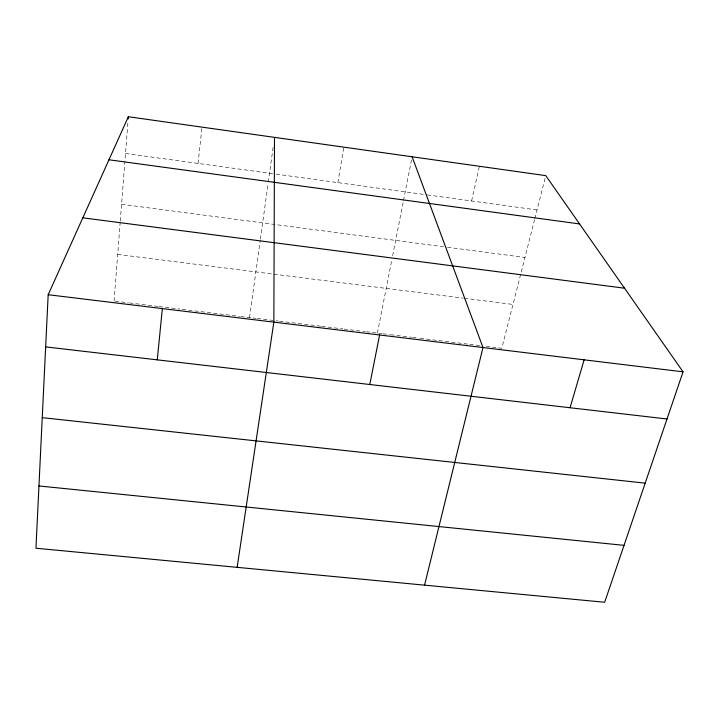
<?xml version="1.0" encoding="UTF-8"?>
<svg xmlns="http://www.w3.org/2000/svg" width="719" height="719" viewBox="0 0 719 719"><rect width="100%" height="100%" fill="white"/><g stroke="black" fill="none" stroke-linecap="round" stroke-linejoin="round"><path stroke-width="0.54" stroke-dasharray="3.6 2.7" d="M114.069 301.072L120.199 222.099M120.28 220.985L128.018 121.187M198.067 163.438L201.994 127.128M249.538 317.555L260.242 240.308M260.386 239.22L268.151 183.165M268.304 182.069L273.292 146.056M337.867 182.617L343.817 147.143M377.394 333.104L391.783 260.044M392.646 255.685L403.305 201.572M403.512 200.493L412.122 156.778M471.601 200.969L479.429 166.278M534.568 219.672L501.835 348.248L486.386 346.36M534.837 218.594L545.775 175.643M115.175 301.207L128.377 302.816M129.474 302.951L158.081 306.429M159.187 306.564L180.092 309.107M182.284 309.377L239.616 316.351M240.721 316.477L256.198 318.364M257.303 318.499L278.388 321.06M279.502 321.195L320.584 326.192M321.699 326.336L342.864 328.907M343.979 329.041L365.144 331.621M366.259 331.756L381.789 333.643M382.894 333.778L389.482 334.578M390.588 334.712L411.466 337.247M412.562 337.382L419.159 338.191M420.256 338.316L468.725 344.212M469.831 344.347L480.867 345.695M117.691 254.409L463.288 298.151M464.384 298.295L512.989 304.443M121.574 204.277L446.409 247.111M447.515 247.255L524.942 257.465M125.519 153.48L275.035 173.998M276.141 174.151L426.232 194.75M427.338 194.903L537.039 209.957"/><path stroke-width="1.08" d="M274.496 137.356L273.849 322.13L237.144 567.345M48.173 294.718L35.95 548.229L604.67 602.261L683.05 371.84L545.775 175.643L128.359 116.739L48.173 294.718L683.05 371.84M128.189 118.959L128.359 116.739M157.263 359.842L162.35 308.586M369.791 384.503L379.605 334.982M424.552 585.149L482.997 347.538L412.122 156.778M570.068 407.736L584.125 359.824M38.952 485.963L624.029 545.353M42.241 417.649L645.186 483.15M45.657 346.9L667.016 418.988M82.811 217.83L624.532 288.211M108.973 159.78L579.568 223.942"/></g></svg>
